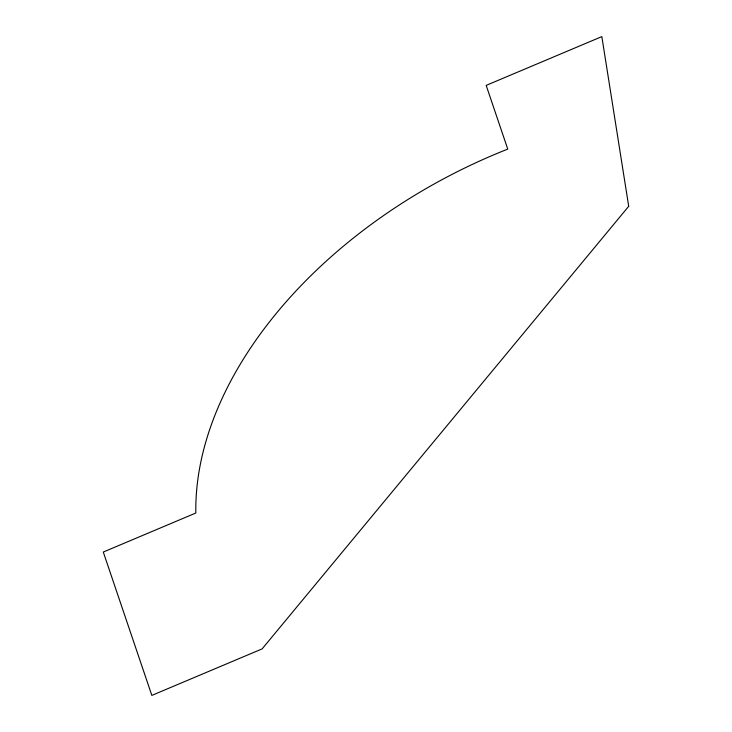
<?xml version="1.0" encoding="UTF-8"?>
<svg xmlns="http://www.w3.org/2000/svg" width="732" height="732" viewBox="0 0 732 732"><rect width="100%" height="100%" fill="white"/><g stroke="black" fill="none" stroke-linecap="round" stroke-linejoin="round"><path stroke-width="1.1" d="M628.706 206.296L262.111 648.891L151.835 695.4L103.294 552.047L195.828 513.013A409.71 272.551 -26.2 0 1 507.752 149.099L486.176 85.388L601.841 36.6L628.706 206.296"/></g></svg>
